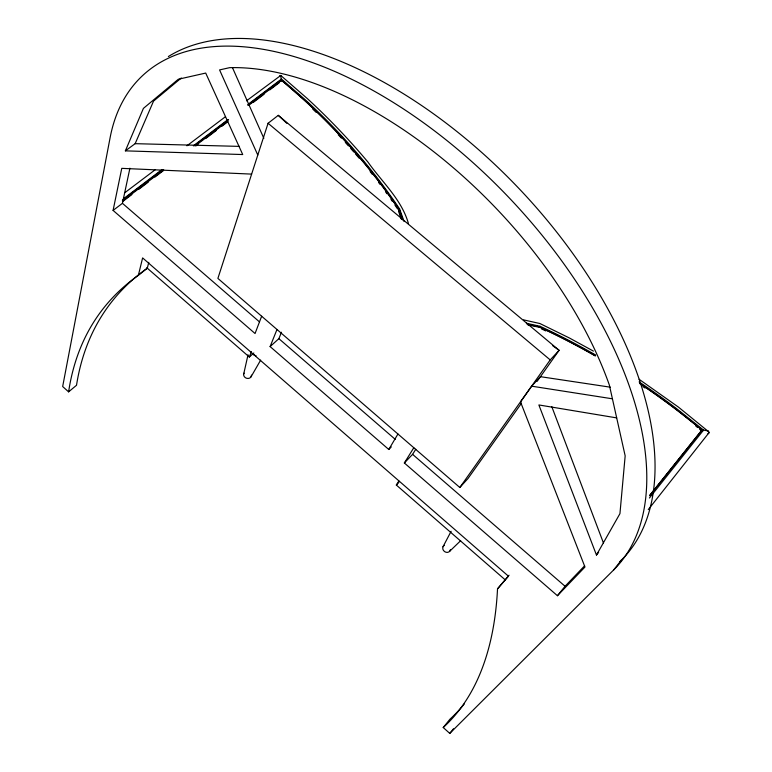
<?xml version="1.0" encoding="UTF-8"?>
<svg xmlns="http://www.w3.org/2000/svg" width="772" height="772" viewBox="0 0 772 772"><rect width="100%" height="100%" fill="white"/><g stroke="black" fill="none" stroke-linecap="round" stroke-linejoin="round"><path stroke-width="1.16" d="M261.65 316.231L255.059 333.523L113.088 210.409L121.764 168.354L251.595 174.105M113.088 210.409L122.43 203.316L129.918 168.219M243.72 373.957L248.034 354.763M613.74 569.861A341.456 182.626 46.5 0 0 462.65 153.58A341.456 182.626 46.5 0 0 110.097 137.754L62.667 386.531L68.611 391.858A904.359 380.528 36.4 0 1 138.352 275.372L142.617 257.916L508.458 576.192L497.525 588.833A807.387 323.294 52.7 0 1 443.224 727.523L449.777 733.4L613.74 569.861L621.508 559.961A339.603 183.852 46.5 0 0 530.403 200.884A339.603 183.852 46.5 0 0 168.373 56.53M68.611 391.858L76.515 385.267A899.448 383.337 36.2 0 1 147.298 268.183L148.764 262.345M247.715 105.214L281.211 79.815L280.767 75.463L246.48 100.823M281.307 81.156L281.548 80.394A778.851 649.599 -11.9 0 1 398.545 209.202A148.591 112.268 30.3 0 0 402 219.402M537.119 381.329L559.111 350.305L278.277 115.346L268.077 123.269L217.887 278.412L459.822 487.489L467.977 478.534L521.544 403.158M146.728 267.691L249.337 357.04L251.411 351.636M391.269 446.911L388.779 449.478L270.113 346.58L276.984 329.49M270.113 346.58L278.875 338.667L281.5 332.24M125.373 150.858L143.418 108.379L178.322 79.255L205.709 73.06L242.717 154.545L125.373 150.858L135.158 143.669L153.541 101.103L181.304 77.982M279.773 76.187L280.101 75.434M403.023 220.145L399.288 209.637L399.616 208.942A781.409 651.684 -11.9 0 0 304.457 99.077L281.452 79.062L247.947 104.452M443.022 546.721L451.109 531.31M616.693 417.893L538.866 404.953L596.466 555.039L619.945 513.631L625.166 455.856L609.349 385.045A318.768 170.139 46.5 0 0 229.602 67.666L219.576 69.924L257.771 155.018M251.035 376.842L260.647 360.128M648.268 509.597L709.333 432.291L678.337 407.027L639.1 379.284M388.779 449.478L397.937 434.009M610.42 387.197L540.419 376.678L531.657 386.174L520.511 401.903L584.973 567.024L557.442 595.723L404.354 462.978L413.811 447.731M404.354 462.978L412.586 454.351L415.78 449.246M505.361 579.975L396.335 485.038L398.883 480.966M527.112 324.134L539.628 326.932L540.053 326.295A833.007 756.772 -89.5 0 1 595.714 355.043M459.822 487.489L550.204 359.916L559.111 350.305L552.713 345.721M649.426 498.008L703.533 430.091L708.455 430.998M649.754 495.363L701.912 430.072A830.132 754.341 -89.6 0 0 639.583 383.433M649.522 495.759L701.912 430.072M449.777 733.4L453.502 728.758M596.466 555.039L598.599 552.366M557.442 595.723L565.056 586.257L584.607 565.828M443.224 727.523L449.951 719.205A803.575 326.025 52.7 0 0 464.31 703.9M497.525 588.833L509.066 575.227M396.335 485.038L398.815 482.413M619.81 561.669L621.508 559.961M449.661 551.304L460.662 540.68M249.337 357.04L253.814 353.007M138.352 275.372L147.298 268.183M123.481 198.771L161.773 169.753M193.376 145.811L227.837 119.689M122.362 200.237L162.554 169.772M194.129 145.831L228.58 119.718M122.487 201.058L163.693 169.801M195.316 145.821L227.894 121.108M248.97 105.108L281.548 80.394M123.288 201.077L131.906 194.534M138.613 189.449L148.185 182.182M154.892 177.087L163.51 170.554M196.069 145.84L197.989 144.383M205.651 138.574L216.179 130.574M221.931 126.212L227.672 121.851M253.534 102.232L264.072 94.232M269.814 89.88L279.387 82.604M124.485 192.952L155.22 169.734M186.92 145.802L225.347 116.784M707.943 433.748L708.918 433.024M135.158 143.669L239.494 146.39M531.657 386.174L612.428 398.806M523.551 319.869L539.898 323.526L569.311 337.943L593.427 351.106M526.388 323.246L540.053 326.295M268.077 123.269L550.204 359.916M122.43 203.316L259.344 321.77M278.875 338.667L395.254 439.355M412.586 454.351L565.056 586.257M280.767 75.463L307.304 98.565C328.891 118.434 349.205 139.655 368.022 162.159C382.053 182.095 401.691 199.514 408.446 223.571M281.211 79.815L304.197 99.829A780.753 651.25 -11.9 0 1 399.288 209.637M278.277 115.346L287.001 123.462M232.526 67.801L263.841 138.313M551.797 406.68L603.453 542.986M399.616 208.942L404.094 221.564M450.433 549.606A4.072 3.571 39.7 0 1 444.643 551.623A4.072 3.571 39.7 0 1 444.247 545.341M251.44 375.124A3.966 3.397 19.8 0 1 246.75 378.309A3.966 3.397 19.8 0 1 244.048 373.137M256.082 355.757A8.154 6.909 20.2 0 1 252.357 353.779M527.392 324.655A148.591 112.268 30.3 0 0 539.84 327.309A830.132 754.341 -89.6 0 1 595.28 355.94M541.548 328.93A829.427 753.704 -89.6 0 1 545.794 330.927M643.037 386.685A829.427 753.704 -89.6 0 1 645.006 388.026M695.794 426.038A829.427 753.704 -89.6 0 1 697.656 427.563M699.519 429.097A829.427 753.704 -89.6 0 1 701.372 430.641M312.785 109.132A778.195 649.165 -11.9 0 1 316.163 112.355M338.233 134.733A778.195 649.165 -11.9 0 1 341.407 138.13M345.325 142.415A778.195 649.165 -11.9 0 1 348.433 145.869M350.739 148.475A778.195 649.165 -11.9 0 1 353.798 151.968M355.323 153.725A778.195 649.165 -11.9 0 1 359.086 158.135M370.126 171.577A778.195 649.165 -11.9 0 1 372.287 174.308M378.666 182.559A778.195 649.165 -11.9 0 1 380.065 184.411M385.585 191.861A778.195 649.165 -11.9 0 1 386.946 193.733M390.989 199.398A778.195 649.165 -11.9 0 1 392.321 201.289M394.955 205.111A778.195 649.165 -11.9 0 1 397.57 208.942M401.237 218.958A148.494 112.239 30.3 0 1 398.555 211.026M639.11 381.918A833.007 756.772 -89.5 0 1 677.073 409.025L703.533 430.091L702.993 430.66L676.552 409.604A832.303 756.126 -89.5 0 0 639.602 383.173M539.628 326.932A832.303 756.126 -89.5 0 1 595.251 355.66"/></g></svg>
